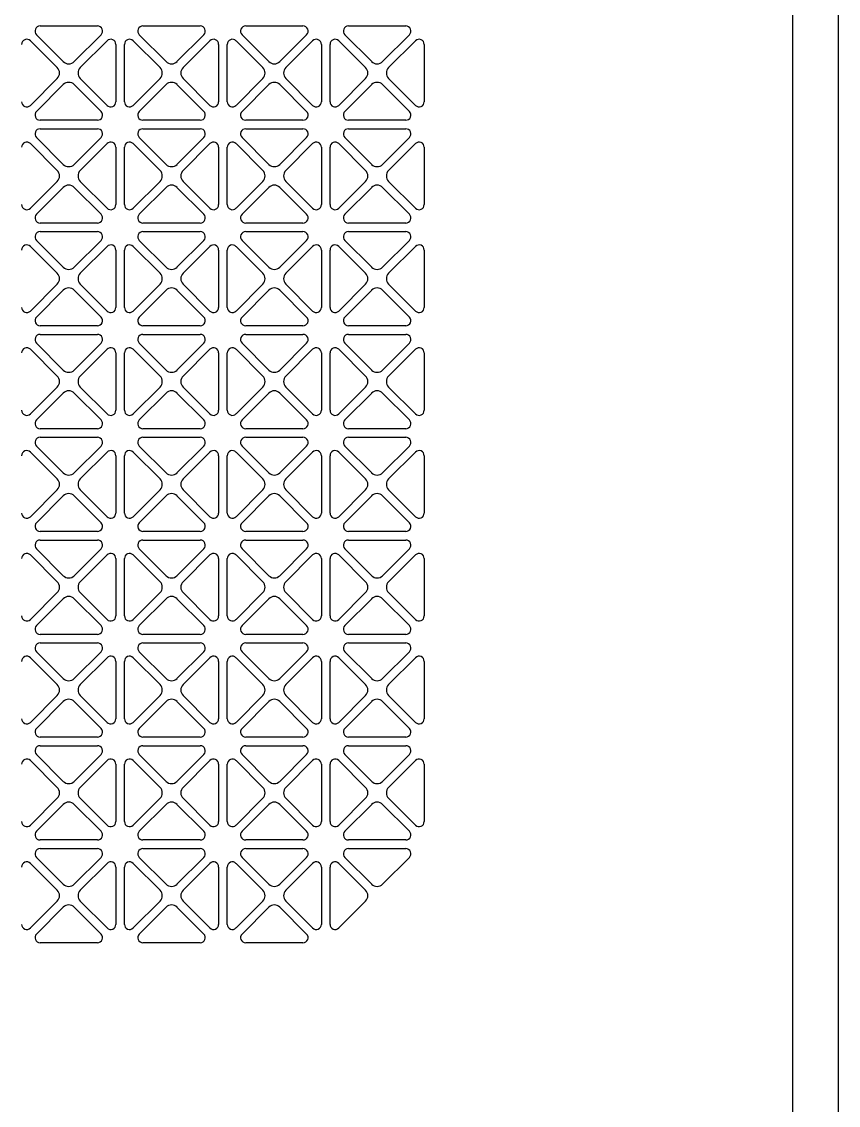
# Model space of a CAD drawing. Header units: millimetres. Extents: x 0 to 87554, y -20854 to 20404.
# Drawn here: x 15750.1 to 15940.8, y 15333.9 to 15586.9 of the extents above; entities that cross this region are included whole.
import ezdxf

# ---------------------------------------------------------------- set-up
doc = ezdxf.new("R2010")
doc.units = ezdxf.units.MM
doc.layers.get('0').update_dxf_attribs({"lineweight": 15})
for name, color, linetype in [('4215-12655_1_0', 7, 'Continuous'), ('4215-12661_1_0', 7, 'Continuous'), ('WANGKONG_0', 7, 'Continuous')]:
    doc.layers.add(name, color=color, linetype=linetype)

# ---------------------------------------------------------------- blocks, each defined once
blk = doc.blocks.new('ju77')
at = {"layer": '4215-12655_1_0', "color": 87, "linetype": 'Continuous'}
blk.add_line((327.66, -554.5), (327.66, 457.6), dxfattribs=at)
at = {"layer": '4215-12661_1_0', "color": 87, "linetype": 'Continuous'}
blk.add_line((316.96, 459), (316.96, -1554), dxfattribs=at)
at = {"layer": 'WANGKONG_0', "color": 87, "linetype": 'Continuous'}
for p, q in [((141.27, 203), (154.65, 203)), ((165.27, 203), (178.65, 203)), ((189.27, 203), (202.65, 203)), ((213.27, 203), (226.65, 203)), ((146.69, 194.69), (140.42, 200.95)), ((155.5, 200.95), (149.23, 194.69)), ((170.69, 194.69), (164.42, 200.95)), ((179.5, 200.95), (173.23, 194.69)), ((194.69, 194.69), (188.42, 200.95)), ((203.5, 200.95), (197.23, 194.69)), ((218.69, 194.69), (212.42, 200.95)), ((227.5, 200.95), (221.23, 194.69)), ((139.01, 199.54), (145.27, 193.27)), ((150.65, 193.27), (156.91, 199.54)), ((158.96, 198.69), (158.96, 185.31)), ((160.96, 185.31), (160.96, 198.69)), ((163.01, 199.54), (169.27, 193.27)), ((174.65, 193.27), (180.91, 199.54)), ((182.96, 198.69), (182.96, 185.31)), ((184.96, 185.31), (184.96, 198.69)), ((187.01, 199.54), (193.27, 193.27)), ((198.65, 193.27), (204.91, 199.54)), ((206.96, 198.69), (206.96, 185.31)), ((208.96, 185.31), (208.96, 198.69)), ((211.01, 199.54), (217.27, 193.27)), ((222.65, 193.27), (228.91, 199.54)), ((230.96, 198.69), (230.96, 185.31)), ((145.27, 190.73), (139.01, 184.46)), ((156.91, 184.46), (150.65, 190.73)), ((169.27, 190.73), (163.01, 184.46)), ((180.91, 184.46), (174.65, 190.73)), ((193.27, 190.73), (187.01, 184.46)), ((204.91, 184.46), (198.65, 190.73)), ((217.27, 190.73), (211.01, 184.46)), ((228.91, 184.46), (222.65, 190.73)), ((140.42, 183.05), (146.69, 189.31)), ((149.23, 189.31), (155.5, 183.05)), ((164.42, 183.05), (170.69, 189.31)), ((173.23, 189.31), (179.5, 183.05)), ((188.42, 183.05), (194.69, 189.31)), ((197.23, 189.31), (203.5, 183.05)), ((212.42, 183.05), (218.69, 189.31)), ((221.23, 189.31), (227.5, 183.05)), ((154.65, 181), (141.27, 181)), ((178.65, 181), (165.27, 181)), ((202.65, 181), (189.27, 181)), ((226.65, 181), (213.27, 181)), ((141.27, 179), (154.65, 179)), ((165.27, 179), (178.65, 179)), ((189.27, 179), (202.65, 179)), ((213.27, 179), (226.65, 179)), ((139.01, 175.54), (145.27, 169.27)), ((146.69, 170.69), (140.42, 176.95)), ((155.5, 176.95), (149.23, 170.69)), ((150.65, 169.27), (156.91, 175.54)), ((158.96, 174.69), (158.96, 161.31)), ((160.96, 161.31), (160.96, 174.69)), ((163.01, 175.54), (169.27, 169.27)), ((170.69, 170.69), (164.42, 176.95)), ((179.5, 176.95), (173.23, 170.69)), ((174.65, 169.27), (180.91, 175.54)), ((182.96, 174.69), (182.96, 161.31)), ((184.96, 161.31), (184.96, 174.69)), ((187.01, 175.54), (193.27, 169.27)), ((194.69, 170.69), (188.42, 176.95)), ((203.5, 176.95), (197.23, 170.69)), ((198.65, 169.27), (204.91, 175.54)), ((206.96, 174.69), (206.96, 161.31)), ((208.96, 161.31), (208.96, 174.69)), ((211.01, 175.54), (217.27, 169.27)), ((218.69, 170.69), (212.42, 176.95)), ((227.5, 176.95), (221.23, 170.69)), ((222.65, 169.27), (228.91, 175.54)), ((230.96, 174.69), (230.96, 161.31)), ((145.27, 166.73), (139.01, 160.46)), ((140.42, 159.05), (146.69, 165.31)), ((149.23, 165.31), (155.5, 159.05)), ((156.91, 160.46), (150.65, 166.73)), ((169.27, 166.73), (163.01, 160.46)), ((164.42, 159.05), (170.69, 165.31)), ((173.23, 165.31), (179.5, 159.05)), ((180.91, 160.46), (174.65, 166.73)), ((193.27, 166.73), (187.01, 160.46)), ((188.42, 159.05), (194.69, 165.31)), ((197.23, 165.31), (203.5, 159.05)), ((204.91, 160.46), (198.65, 166.73)), ((217.27, 166.73), (211.01, 160.46)), ((212.42, 159.05), (218.69, 165.31)), ((221.23, 165.31), (227.5, 159.05)), ((228.91, 160.46), (222.65, 166.73)), ((154.65, 157), (141.27, 157)), ((178.65, 157), (165.27, 157)), ((202.65, 157), (189.27, 157)), ((226.65, 157), (213.27, 157)), ((141.27, 155), (154.65, 155)), ((165.27, 155), (178.65, 155)), ((189.27, 155), (202.65, 155)), ((213.27, 155), (226.65, 155)), ((146.69, 146.69), (140.42, 152.95)), ((155.5, 152.95), (149.23, 146.69)), ((170.69, 146.69), (164.42, 152.95)), ((179.5, 152.95), (173.23, 146.69)), ((194.69, 146.69), (188.42, 152.95)), ((203.5, 152.95), (197.23, 146.69)), ((218.69, 146.69), (212.42, 152.95)), ((227.5, 152.95), (221.23, 146.69)), ((139.01, 151.54), (145.27, 145.27)), ((150.65, 145.27), (156.91, 151.54)), ((158.96, 150.69), (158.96, 137.31)), ((160.96, 137.31), (160.96, 150.69)), ((163.01, 151.54), (169.27, 145.27)), ((174.65, 145.27), (180.91, 151.54)), ((182.96, 150.69), (182.96, 137.31)), ((184.96, 137.31), (184.96, 150.69)), ((187.01, 151.54), (193.27, 145.27)), ((198.65, 145.27), (204.91, 151.54)), ((206.96, 150.69), (206.96, 137.31)), ((208.96, 137.31), (208.96, 150.69)), ((211.01, 151.54), (217.27, 145.27)), ((222.65, 145.27), (228.91, 151.54)), ((230.96, 150.69), (230.96, 137.31)), ((145.27, 142.73), (139.01, 136.46)), ((156.91, 136.46), (150.65, 142.73)), ((169.27, 142.73), (163.01, 136.46)), ((180.91, 136.46), (174.65, 142.73)), ((193.27, 142.73), (187.01, 136.46)), ((204.91, 136.46), (198.65, 142.73)), ((217.27, 142.73), (211.01, 136.46)), ((228.91, 136.46), (222.65, 142.73)), ((140.42, 135.05), (146.69, 141.31)), ((149.23, 141.31), (155.5, 135.05)), ((164.42, 135.05), (170.69, 141.31)), ((173.23, 141.31), (179.5, 135.05)), ((188.42, 135.05), (194.69, 141.31)), ((197.23, 141.31), (203.5, 135.05)), ((212.42, 135.05), (218.69, 141.31)), ((221.23, 141.31), (227.5, 135.05)), ((154.65, 133), (141.27, 133)), ((178.65, 133), (165.27, 133)), ((202.65, 133), (189.27, 133)), ((226.65, 133), (213.27, 133)), ((141.27, 131), (154.65, 131)), ((165.27, 131), (178.65, 131)), ((189.27, 131), (202.65, 131)), ((213.27, 131), (226.65, 131)), ((139.01, 127.54), (145.27, 121.27)), ((146.69, 122.69), (140.42, 128.95)), ((155.5, 128.95), (149.23, 122.69)), ((150.65, 121.27), (156.91, 127.54)), ((158.96, 126.69), (158.96, 113.31)), ((160.96, 113.31), (160.96, 126.69)), ((163.01, 127.54), (169.27, 121.27)), ((170.69, 122.69), (164.42, 128.95)), ((179.5, 128.95), (173.23, 122.69)), ((174.65, 121.27), (180.91, 127.54)), ((182.96, 126.69), (182.96, 113.31)), ((184.96, 113.31), (184.96, 126.69)), ((187.01, 127.54), (193.27, 121.27)), ((194.69, 122.69), (188.42, 128.95)), ((203.5, 128.95), (197.23, 122.69)), ((198.65, 121.27), (204.91, 127.54)), ((206.96, 126.69), (206.96, 113.31)), ((208.96, 113.31), (208.96, 126.69)), ((211.01, 127.54), (217.27, 121.27)), ((218.69, 122.69), (212.42, 128.95)), ((227.5, 128.95), (221.23, 122.69)), ((222.65, 121.27), (228.91, 127.54)), ((230.96, 126.69), (230.96, 113.31)), ((145.27, 118.73), (139.01, 112.46)), ((140.42, 111.05), (146.69, 117.31)), ((149.23, 117.31), (155.5, 111.05)), ((156.91, 112.46), (150.65, 118.73)), ((169.27, 118.73), (163.01, 112.46)), ((164.42, 111.05), (170.69, 117.31)), ((173.23, 117.31), (179.5, 111.05)), ((180.91, 112.46), (174.65, 118.73)), ((193.27, 118.73), (187.01, 112.46)), ((188.42, 111.05), (194.69, 117.31)), ((197.23, 117.31), (203.5, 111.05)), ((204.91, 112.46), (198.65, 118.73)), ((217.27, 118.73), (211.01, 112.46)), ((212.42, 111.05), (218.69, 117.31)), ((221.23, 117.31), (227.5, 111.05)), ((228.91, 112.46), (222.65, 118.73)), ((154.65, 109), (141.27, 109)), ((178.65, 109), (165.27, 109)), ((202.65, 109), (189.27, 109)), ((226.65, 109), (213.27, 109)), ((141.27, 107), (154.65, 107)), ((165.27, 107), (178.65, 107)), ((189.27, 107), (202.65, 107)), ((213.27, 107), (226.65, 107)), ((146.69, 98.69), (140.42, 104.95)), ((155.5, 104.95), (149.23, 98.69)), ((170.69, 98.69), (164.42, 104.95)), ((179.5, 104.95), (173.23, 98.69)), ((194.69, 98.69), (188.42, 104.95)), ((203.5, 104.95), (197.23, 98.69)), ((218.69, 98.69), (212.42, 104.95)), ((227.5, 104.95), (221.23, 98.69)), ((139.01, 103.54), (145.27, 97.27)), ((150.65, 97.27), (156.91, 103.54)), ((158.96, 102.69), (158.96, 89.31)), ((160.96, 89.31), (160.96, 102.69)), ((163.01, 103.54), (169.27, 97.27)), ((174.65, 97.27), (180.91, 103.54)), ((182.96, 102.69), (182.96, 89.31)), ((184.96, 89.31), (184.96, 102.69)), ((187.01, 103.54), (193.27, 97.27)), ((198.65, 97.27), (204.91, 103.54)), ((206.96, 102.69), (206.96, 89.31)), ((208.96, 89.31), (208.96, 102.69)), ((211.01, 103.54), (217.27, 97.27)), ((222.65, 97.27), (228.91, 103.54)), ((230.96, 102.69), (230.96, 89.31)), ((145.27, 94.73), (139.01, 88.46)), ((156.91, 88.46), (150.65, 94.73)), ((169.27, 94.73), (163.01, 88.46)), ((180.91, 88.46), (174.65, 94.73)), ((193.27, 94.73), (187.01, 88.46)), ((204.91, 88.46), (198.65, 94.73)), ((217.27, 94.73), (211.01, 88.46)), ((228.91, 88.46), (222.65, 94.73)), ((140.42, 87.05), (146.69, 93.31)), ((149.23, 93.31), (155.5, 87.05)), ((164.42, 87.05), (170.69, 93.31)), ((173.23, 93.31), (179.5, 87.05)), ((188.42, 87.05), (194.69, 93.31)), ((197.23, 93.31), (203.5, 87.05)), ((212.42, 87.05), (218.69, 93.31)), ((221.23, 93.31), (227.5, 87.05)), ((154.65, 85), (141.27, 85)), ((178.65, 85), (165.27, 85)), ((202.65, 85), (189.27, 85)), ((226.65, 85), (213.27, 85)), ((146.69, 74.69), (140.42, 80.95)), ((141.27, 83), (154.65, 83)), ((155.5, 80.95), (149.23, 74.69)), ((170.69, 74.69), (164.42, 80.95)), ((165.27, 83), (178.65, 83)), ((179.5, 80.95), (173.23, 74.69)), ((194.69, 74.69), (188.42, 80.95)), ((189.27, 83), (202.65, 83)), ((203.5, 80.95), (197.23, 74.69)), ((218.69, 74.69), (212.42, 80.95)), ((213.27, 83), (226.65, 83)), ((227.5, 80.95), (221.23, 74.69)), ((139.01, 79.54), (145.27, 73.27)), ((150.65, 73.27), (156.91, 79.54)), ((158.96, 78.69), (158.96, 65.31)), ((160.96, 65.31), (160.96, 78.69)), ((163.01, 79.54), (169.27, 73.27)), ((174.65, 73.27), (180.91, 79.54)), ((182.96, 78.69), (182.96, 65.31)), ((184.96, 65.31), (184.96, 78.69)), ((187.01, 79.54), (193.27, 73.27)), ((198.65, 73.27), (204.91, 79.54)), ((206.96, 78.69), (206.96, 65.31)), ((208.96, 65.31), (208.96, 78.69)), ((211.01, 79.54), (217.27, 73.27)), ((222.65, 73.27), (228.91, 79.54)), ((230.96, 78.69), (230.96, 65.31)), ((145.27, 70.73), (139.01, 64.46)), ((140.42, 63.05), (146.69, 69.31)), ((149.23, 69.31), (155.5, 63.05)), ((156.91, 64.46), (150.65, 70.73)), ((169.27, 70.73), (163.01, 64.46)), ((164.42, 63.05), (170.69, 69.31)), ((173.23, 69.31), (179.5, 63.05)), ((180.91, 64.46), (174.65, 70.73)), ((193.27, 70.73), (187.01, 64.46)), ((188.42, 63.05), (194.69, 69.31)), ((197.23, 69.31), (203.5, 63.05)), ((204.91, 64.46), (198.65, 70.73)), ((217.27, 70.73), (211.01, 64.46)), ((212.42, 63.05), (218.69, 69.31)), ((221.23, 69.31), (227.5, 63.05)), ((228.91, 64.46), (222.65, 70.73)), ((154.65, 61), (141.27, 61)), ((178.65, 61), (165.27, 61)), ((202.65, 61), (189.27, 61)), ((226.65, 61), (213.27, 61)), ((141.27, 59), (154.65, 59)), ((165.27, 59), (178.65, 59)), ((189.27, 59), (202.65, 59)), ((213.27, 59), (226.65, 59)), ((146.69, 50.69), (140.42, 56.95)), ((155.5, 56.95), (149.23, 50.69)), ((170.69, 50.69), (164.42, 56.95)), ((179.5, 56.95), (173.23, 50.69)), ((194.69, 50.69), (188.42, 56.95)), ((203.5, 56.95), (197.23, 50.69)), ((218.69, 50.69), (212.42, 56.95)), ((227.5, 56.95), (221.23, 50.69)), ((139.01, 55.54), (145.27, 49.27)), ((150.65, 49.27), (156.91, 55.54)), ((158.96, 54.69), (158.96, 41.31)), ((160.96, 41.31), (160.96, 54.69)), ((163.01, 55.54), (169.27, 49.27)), ((174.65, 49.27), (180.91, 55.54)), ((182.96, 54.69), (182.96, 41.31)), ((184.96, 41.31), (184.96, 54.69)), ((187.01, 55.54), (193.27, 49.27)), ((198.65, 49.27), (204.91, 55.54)), ((206.96, 54.69), (206.96, 41.31)), ((208.96, 41.31), (208.96, 54.69)), ((211.01, 55.54), (217.27, 49.27)), ((222.65, 49.27), (228.91, 55.54)), ((230.96, 54.69), (230.96, 41.31)), ((145.27, 46.73), (139.01, 40.46)), ((156.91, 40.46), (150.65, 46.73)), ((169.27, 46.73), (163.01, 40.46)), ((180.91, 40.46), (174.65, 46.73)), ((193.27, 46.73), (187.01, 40.46)), ((204.91, 40.46), (198.65, 46.73)), ((217.27, 46.73), (211.01, 40.46)), ((228.91, 40.46), (222.65, 46.73)), ((140.42, 39.05), (146.69, 45.31)), ((149.23, 45.31), (155.5, 39.05)), ((164.42, 39.05), (170.69, 45.31)), ((173.23, 45.31), (179.5, 39.05)), ((188.42, 39.05), (194.69, 45.31)), ((197.23, 45.31), (203.5, 39.05)), ((212.42, 39.05), (218.69, 45.31)), ((221.23, 45.31), (227.5, 39.05)), ((154.65, 37), (141.27, 37)), ((178.65, 37), (165.27, 37)), ((202.65, 37), (189.27, 37)), ((226.65, 37), (213.27, 37)), ((146.69, 26.69), (140.42, 32.95)), ((141.27, 35), (154.65, 35)), ((155.5, 32.95), (149.23, 26.69)), ((170.69, 26.69), (164.42, 32.95)), ((165.27, 35), (178.65, 35)), ((179.5, 32.95), (173.23, 26.69)), ((194.69, 26.69), (188.42, 32.95)), ((189.27, 35), (202.65, 35)), ((203.5, 32.95), (197.23, 26.69)), ((218.69, 26.69), (212.42, 32.95)), ((213.27, 35), (226.65, 35)), ((227.5, 32.95), (221.23, 26.69)), ((139.01, 31.54), (145.27, 25.27)), ((150.65, 25.27), (156.91, 31.54)), ((158.96, 30.69), (158.96, 17.31)), ((160.96, 17.31), (160.96, 30.69)), ((163.01, 31.54), (169.27, 25.27)), ((174.65, 25.27), (180.91, 31.54)), ((182.96, 30.69), (182.96, 17.31)), ((184.96, 17.31), (184.96, 30.69)), ((187.01, 31.54), (193.27, 25.27)), ((198.65, 25.27), (204.91, 31.54)), ((206.96, 30.69), (206.96, 17.31)), ((208.96, 17.31), (208.96, 30.69)), ((211.01, 31.54), (217.27, 25.27)), ((222.65, 25.27), (228.91, 31.54)), ((230.96, 30.69), (230.96, 17.31)), ((145.27, 22.73), (139.01, 16.46)), ((140.42, 15.05), (146.69, 21.31)), ((149.23, 21.31), (155.5, 15.05)), ((156.91, 16.46), (150.65, 22.73)), ((169.27, 22.73), (163.01, 16.46)), ((164.42, 15.05), (170.69, 21.31)), ((173.23, 21.31), (179.5, 15.05)), ((180.91, 16.46), (174.65, 22.73)), ((193.27, 22.73), (187.01, 16.46)), ((188.42, 15.05), (194.69, 21.31)), ((197.23, 21.31), (203.5, 15.05)), ((204.91, 16.46), (198.65, 22.73)), ((217.27, 22.73), (211.01, 16.46)), ((212.42, 15.05), (218.69, 21.31)), ((221.23, 21.31), (227.5, 15.05)), ((228.91, 16.46), (222.65, 22.73)), ((154.65, 13), (141.27, 13)), ((178.65, 13), (165.27, 13)), ((202.65, 13), (189.27, 13)), ((226.65, 13), (213.27, 13)), ((141.27, 11), (154.65, 11)), ((165.27, 11), (178.65, 11)), ((189.27, 11), (202.65, 11)), ((213.27, 11), (226.65, 11)), ((146.69, 2.69), (140.42, 8.95)), ((155.5, 8.95), (149.23, 2.69)), ((170.69, 2.69), (164.42, 8.95)), ((179.5, 8.95), (173.23, 2.69)), ((194.69, 2.69), (188.42, 8.95)), ((203.5, 8.95), (197.23, 2.69)), ((218.69, 2.69), (212.42, 8.95)), ((227.5, 8.95), (221.23, 2.69)), ((139.01, 7.54), (145.27, 1.27)), ((150.65, 1.27), (156.91, 7.54)), ((158.96, 6.69), (158.96, -6.69)), ((160.96, -6.69), (160.96, 6.69)), ((163.01, 7.54), (169.27, 1.27)), ((174.65, 1.27), (180.91, 7.54)), ((182.96, 6.69), (182.96, -6.69)), ((184.96, -6.69), (184.96, 6.69)), ((187.01, 7.54), (193.27, 1.27)), ((198.65, 1.27), (204.91, 7.54)), ((206.96, 6.69), (206.96, -6.69)), ((208.96, -6.69), (208.96, 6.69)), ((211.01, 7.54), (217.27, 1.27)), ((145.27, -1.27), (139.01, -7.54)), ((156.91, -7.54), (150.65, -1.27)), ((169.27, -1.27), (163.01, -7.54)), ((180.91, -7.54), (174.65, -1.27)), ((193.27, -1.27), (187.01, -7.54)), ((204.91, -7.54), (198.65, -1.27)), ((217.27, -1.27), (211.01, -7.54)), ((140.42, -8.95), (146.69, -2.69)), ((149.23, -2.69), (155.5, -8.95)), ((164.42, -8.95), (170.69, -2.69)), ((173.23, -2.69), (179.5, -8.95)), ((188.42, -8.95), (194.69, -2.69)), ((197.23, -2.69), (203.5, -8.95)), ((154.65, -11), (141.27, -11)), ((178.65, -11), (165.27, -11)), ((202.65, -11), (189.27, -11))]:
    blk.add_line(p, q, dxfattribs=at)
for centre, radius, start, end in [((141.27, 201.8), 1.2, 90, 225), ((154.65, 201.8), 1.2, 315, 90), ((165.27, 201.8), 1.2, 90, 225), ((178.65, 201.8), 1.2, 315, 90), ((189.27, 201.8), 1.2, 90, 225), ((202.65, 201.8), 1.2, 315, 90), ((213.27, 201.8), 1.2, 90, 225), ((226.65, 201.8), 1.2, 315, 90), ((138.16, 198.69), 1.2, 45, 180), ((157.76, 198.69), 1.2, 0, 135), ((162.16, 198.69), 1.2, 45, 180), ((181.76, 198.69), 1.2, 0, 135), ((186.16, 198.69), 1.2, 45, 180), ((205.76, 198.69), 1.2, 0, 135), ((210.16, 198.69), 1.2, 45, 180), ((229.76, 198.69), 1.2, 0, 135), ((144, 192), 1.8, 315, 45), ((147.96, 195.96), 1.8, 225, 315), ((151.92, 192), 1.8, 135, 225), ((168, 192), 1.8, 315, 45), ((171.96, 195.96), 1.8, 225, 315), ((175.92, 192), 1.8, 135, 225), ((192, 192), 1.8, 315, 45), ((195.96, 195.96), 1.8, 225, 315), ((199.92, 192), 1.8, 135, 225), ((216, 192), 1.8, 315, 45), ((219.96, 195.96), 1.8, 225, 315), ((223.92, 192), 1.8, 135, 225), ((147.96, 188.04), 1.8, 45, 135), ((171.96, 188.04), 1.8, 45, 135), ((195.96, 188.04), 1.8, 45, 135), ((219.96, 188.04), 1.8, 45, 135), ((138.16, 185.31), 1.2, 180, 315), ((157.76, 185.31), 1.2, 225, 0), ((162.16, 185.31), 1.2, 180, 315), ((181.76, 185.31), 1.2, 225, 0), ((186.16, 185.31), 1.2, 180, 315), ((205.76, 185.31), 1.2, 225, 0), ((210.16, 185.31), 1.2, 180, 315), ((229.76, 185.31), 1.2, 225, 0), ((141.27, 182.2), 1.2, 135, 270), ((154.65, 182.2), 1.2, 270, 45), ((165.27, 182.2), 1.2, 135, 270), ((178.65, 182.2), 1.2, 270, 45), ((189.27, 182.2), 1.2, 135, 270), ((202.65, 182.2), 1.2, 270, 45), ((213.27, 182.2), 1.2, 135, 270), ((226.65, 182.2), 1.2, 270, 45), ((141.27, 177.8), 1.2, 90, 225), ((154.65, 177.8), 1.2, 315, 90), ((165.27, 177.8), 1.2, 90, 225), ((178.65, 177.8), 1.2, 315, 90), ((189.27, 177.8), 1.2, 90, 225), ((202.65, 177.8), 1.2, 315, 90), ((213.27, 177.8), 1.2, 90, 225), ((226.65, 177.8), 1.2, 315, 90), ((138.16, 174.69), 1.2, 45, 180), ((157.76, 174.69), 1.2, 0, 135), ((162.16, 174.69), 1.2, 45, 180), ((181.76, 174.69), 1.2, 0, 135), ((186.16, 174.69), 1.2, 45, 180), ((205.76, 174.69), 1.2, 0, 135), ((210.16, 174.69), 1.2, 45, 180), ((229.76, 174.69), 1.2, 0, 135), ((147.96, 171.96), 1.8, 225, 315), ((171.96, 171.96), 1.8, 225, 315), ((195.96, 171.96), 1.8, 225, 315), ((219.96, 171.96), 1.8, 225, 315), ((144, 168), 1.8, 315, 45), ((151.92, 168), 1.8, 135, 225), ((168, 168), 1.8, 315, 45), ((175.92, 168), 1.8, 135, 225), ((192, 168), 1.8, 315, 45), ((199.92, 168), 1.8, 135, 225), ((216, 168), 1.8, 315, 45), ((223.92, 168), 1.8, 135, 225), ((147.96, 164.04), 1.8, 45, 135), ((171.96, 164.04), 1.8, 45, 135), ((195.96, 164.04), 1.8, 45, 135), ((219.96, 164.04), 1.8, 45, 135), ((138.16, 161.31), 1.2, 180, 315), ((157.76, 161.31), 1.2, 225, 0), ((162.16, 161.31), 1.2, 180, 315), ((181.76, 161.31), 1.2, 225, 0), ((186.16, 161.31), 1.2, 180, 315), ((205.76, 161.31), 1.2, 225, 0), ((210.16, 161.31), 1.2, 180, 315), ((229.76, 161.31), 1.2, 225, 0), ((141.27, 158.2), 1.2, 135, 270), ((154.65, 158.2), 1.2, 270, 45), ((165.27, 158.2), 1.2, 135, 270), ((178.65, 158.2), 1.2, 270, 45), ((189.27, 158.2), 1.2, 135, 270), ((202.65, 158.2), 1.2, 270, 45), ((213.27, 158.2), 1.2, 135, 270), ((226.65, 158.2), 1.2, 270, 45), ((141.27, 153.8), 1.2, 90, 225), ((154.65, 153.8), 1.2, 315, 90), ((165.27, 153.8), 1.2, 90, 225), ((178.65, 153.8), 1.2, 315, 90), ((189.27, 153.8), 1.2, 90, 225), ((202.65, 153.8), 1.2, 315, 90), ((213.27, 153.8), 1.2, 90, 225), ((226.65, 153.8), 1.2, 315, 90), ((138.16, 150.69), 1.2, 45, 180), ((157.76, 150.69), 1.2, 0, 135), ((162.16, 150.69), 1.2, 45, 180), ((181.76, 150.69), 1.2, 0, 135), ((186.16, 150.69), 1.2, 45, 180), ((205.76, 150.69), 1.2, 0, 135), ((210.16, 150.69), 1.2, 45, 180), ((229.76, 150.69), 1.2, 0, 135), ((144, 144), 1.8, 315, 45), ((147.96, 147.96), 1.8, 225, 315), ((151.92, 144), 1.8, 135, 225), ((168, 144), 1.8, 315, 45), ((171.96, 147.96), 1.8, 225, 315), ((175.92, 144), 1.8, 135, 225), ((192, 144), 1.8, 315, 45), ((195.96, 147.96), 1.8, 225, 315), ((199.92, 144), 1.8, 135, 225), ((216, 144), 1.8, 315, 45), ((219.96, 147.96), 1.8, 225, 315), ((223.92, 144), 1.8, 135, 225), ((147.96, 140.04), 1.8, 45, 135), ((171.96, 140.04), 1.8, 45, 135), ((195.96, 140.04), 1.8, 45, 135), ((219.96, 140.04), 1.8, 45, 135), ((138.16, 137.31), 1.2, 180, 315), ((157.76, 137.31), 1.2, 225, 0), ((162.16, 137.31), 1.2, 180, 315), ((181.76, 137.31), 1.2, 225, 0), ((186.16, 137.31), 1.2, 180, 315), ((205.76, 137.31), 1.2, 225, 0), ((210.16, 137.31), 1.2, 180, 315), ((229.76, 137.31), 1.2, 225, 0), ((141.27, 134.2), 1.2, 135, 270), ((154.65, 134.2), 1.2, 270, 45), ((165.27, 134.2), 1.2, 135, 270), ((178.65, 134.2), 1.2, 270, 45), ((189.27, 134.2), 1.2, 135, 270), ((202.65, 134.2), 1.2, 270, 45), ((213.27, 134.2), 1.2, 135, 270), ((226.65, 134.2), 1.2, 270, 45), ((141.27, 129.8), 1.2, 90, 225), ((154.65, 129.8), 1.2, 315, 90), ((165.27, 129.8), 1.2, 90, 225), ((178.65, 129.8), 1.2, 315, 90), ((189.27, 129.8), 1.2, 90, 225), ((202.65, 129.8), 1.2, 315, 90), ((213.27, 129.8), 1.2, 90, 225), ((226.65, 129.8), 1.2, 315, 90), ((138.16, 126.69), 1.2, 45, 180), ((157.76, 126.69), 1.2, 0, 135), ((162.16, 126.69), 1.2, 45, 180), ((181.76, 126.69), 1.2, 0, 135), ((186.16, 126.69), 1.2, 45, 180), ((205.76, 126.69), 1.2, 0, 135), ((210.16, 126.69), 1.2, 45, 180), ((229.76, 126.69), 1.2, 0, 135), ((147.96, 123.96), 1.8, 225, 315), ((171.96, 123.96), 1.8, 225, 315), ((195.96, 123.96), 1.8, 225, 315), ((219.96, 123.96), 1.8, 225, 315), ((144, 120), 1.8, 315, 45), ((151.92, 120), 1.8, 135, 225), ((168, 120), 1.8, 315, 45), ((175.92, 120), 1.8, 135, 225), ((192, 120), 1.8, 315, 45), ((199.92, 120), 1.8, 135, 225), ((216, 120), 1.8, 315, 45), ((223.92, 120), 1.8, 135, 225), ((147.96, 116.04), 1.8, 45, 135), ((171.96, 116.04), 1.8, 45, 135), ((195.96, 116.04), 1.8, 45, 135), ((219.96, 116.04), 1.8, 45, 135), ((138.16, 113.31), 1.2, 180, 315), ((157.76, 113.31), 1.2, 225, 0), ((162.16, 113.31), 1.2, 180, 315), ((181.76, 113.31), 1.2, 225, 0), ((186.16, 113.31), 1.2, 180, 315), ((205.76, 113.31), 1.2, 225, 0), ((210.16, 113.31), 1.2, 180, 315), ((229.76, 113.31), 1.2, 225, 0), ((141.27, 110.2), 1.2, 135, 270), ((154.65, 110.2), 1.2, 270, 45), ((165.27, 110.2), 1.2, 135, 270), ((178.65, 110.2), 1.2, 270, 45), ((189.27, 110.2), 1.2, 135, 270), ((202.65, 110.2), 1.2, 270, 45), ((213.27, 110.2), 1.2, 135, 270), ((226.65, 110.2), 1.2, 270, 45), ((141.27, 105.8), 1.2, 90, 225), ((154.65, 105.8), 1.2, 315, 90), ((165.27, 105.8), 1.2, 90, 225), ((178.65, 105.8), 1.2, 315, 90), ((189.27, 105.8), 1.2, 90, 225), ((202.65, 105.8), 1.2, 315, 90), ((213.27, 105.8), 1.2, 90, 225), ((226.65, 105.8), 1.2, 315, 90), ((138.16, 102.69), 1.2, 45, 180), ((157.76, 102.69), 1.2, 0, 135), ((162.16, 102.69), 1.2, 45, 180), ((181.76, 102.69), 1.2, 0, 135), ((186.16, 102.69), 1.2, 45, 180), ((205.76, 102.69), 1.2, 0, 135), ((210.16, 102.69), 1.2, 45, 180), ((229.76, 102.69), 1.2, 0, 135), ((147.96, 99.96), 1.8, 225, 315), ((171.96, 99.96), 1.8, 225, 315), ((195.96, 99.96), 1.8, 225, 315), ((219.96, 99.96), 1.8, 225, 315), ((144, 96), 1.8, 315, 45), ((151.92, 96), 1.8, 135, 225), ((168, 96), 1.8, 315, 45), ((175.92, 96), 1.8, 135, 225), ((192, 96), 1.8, 315, 45), ((199.92, 96), 1.8, 135, 225), ((216, 96), 1.8, 315, 45), ((223.92, 96), 1.8, 135, 225), ((147.96, 92.04), 1.8, 45, 135), ((171.96, 92.04), 1.8, 45, 135), ((195.96, 92.04), 1.8, 45, 135), ((219.96, 92.04), 1.8, 45, 135), ((138.16, 89.31), 1.2, 180, 315), ((157.76, 89.31), 1.2, 225, 0), ((162.16, 89.31), 1.2, 180, 315), ((181.76, 89.31), 1.2, 225, 0), ((186.16, 89.31), 1.2, 180, 315), ((205.76, 89.31), 1.2, 225, 0), ((210.16, 89.31), 1.2, 180, 315), ((229.76, 89.31), 1.2, 225, 0), ((141.27, 86.2), 1.2, 135, 270), ((154.65, 86.2), 1.2, 270, 45), ((165.27, 86.2), 1.2, 135, 270), ((178.65, 86.2), 1.2, 270, 45), ((189.27, 86.2), 1.2, 135, 270), ((202.65, 86.2), 1.2, 270, 45), ((213.27, 86.2), 1.2, 135, 270), ((226.65, 86.2), 1.2, 270, 45), ((141.27, 81.8), 1.2, 90, 225), ((154.65, 81.8), 1.2, 315, 90), ((165.27, 81.8), 1.2, 90, 225), ((178.65, 81.8), 1.2, 315, 90), ((189.27, 81.8), 1.2, 90, 225), ((202.65, 81.8), 1.2, 315, 90), ((213.27, 81.8), 1.2, 90, 225), ((226.65, 81.8), 1.2, 315, 90), ((138.16, 78.69), 1.2, 45, 180), ((157.76, 78.69), 1.2, 0, 135), ((162.16, 78.69), 1.2, 45, 180), ((181.76, 78.69), 1.2, 0, 135), ((186.16, 78.69), 1.2, 45, 180), ((205.76, 78.69), 1.2, 0, 135), ((210.16, 78.69), 1.2, 45, 180), ((229.76, 78.69), 1.2, 0, 135), ((147.96, 75.96), 1.8, 225, 315), ((171.96, 75.96), 1.8, 225, 315), ((195.96, 75.96), 1.8, 225, 315), ((219.96, 75.96), 1.8, 225, 315), ((144, 72), 1.8, 315, 45), ((151.92, 72), 1.8, 135, 225), ((168, 72), 1.8, 315, 45), ((175.92, 72), 1.8, 135, 225), ((192, 72), 1.8, 315, 45), ((199.92, 72), 1.8, 135, 225), ((216, 72), 1.8, 315, 45), ((223.92, 72), 1.8, 135, 225), ((147.96, 68.04), 1.8, 45, 135), ((171.96, 68.04), 1.8, 45, 135), ((195.96, 68.04), 1.8, 45, 135), ((219.96, 68.04), 1.8, 45, 135), ((138.16, 65.31), 1.2, 180, 315), ((157.76, 65.31), 1.2, 225, 0), ((162.16, 65.31), 1.2, 180, 315), ((181.76, 65.31), 1.2, 225, 0), ((186.16, 65.31), 1.2, 180, 315), ((205.76, 65.31), 1.2, 225, 0), ((210.16, 65.31), 1.2, 180, 315), ((229.76, 65.31), 1.2, 225, 0), ((141.27, 62.2), 1.2, 135, 270), ((154.65, 62.2), 1.2, 270, 45), ((165.27, 62.2), 1.2, 135, 270), ((178.65, 62.2), 1.2, 270, 45), ((189.27, 62.2), 1.2, 135, 270), ((202.65, 62.2), 1.2, 270, 45), ((213.27, 62.2), 1.2, 135, 270), ((226.65, 62.2), 1.2, 270, 45), ((141.27, 57.8), 1.2, 90, 225), ((154.65, 57.8), 1.2, 315, 90), ((165.27, 57.8), 1.2, 90, 225), ((178.65, 57.8), 1.2, 315, 90), ((189.27, 57.8), 1.2, 90, 225), ((202.65, 57.8), 1.2, 315, 90), ((213.27, 57.8), 1.2, 90, 225), ((226.65, 57.8), 1.2, 315, 90), ((138.16, 54.69), 1.2, 45, 180), ((157.76, 54.69), 1.2, 0, 135), ((162.16, 54.69), 1.2, 45, 180), ((181.76, 54.69), 1.2, 0, 135), ((186.16, 54.69), 1.2, 45, 180), ((205.76, 54.69), 1.2, 0, 135), ((210.16, 54.69), 1.2, 45, 180), ((229.76, 54.69), 1.2, 0, 135), ((147.96, 51.96), 1.8, 225, 315), ((171.96, 51.96), 1.8, 225, 315), ((195.96, 51.96), 1.8, 225, 315), ((219.96, 51.96), 1.8, 225, 315), ((144, 48), 1.8, 315, 45), ((151.92, 48), 1.8, 135, 225), ((168, 48), 1.8, 315, 45), ((175.92, 48), 1.8, 135, 225), ((192, 48), 1.8, 315, 45), ((199.92, 48), 1.8, 135, 225), ((216, 48), 1.8, 315, 45), ((223.92, 48), 1.8, 135, 225), ((147.96, 44.04), 1.8, 45, 135), ((171.96, 44.04), 1.8, 45, 135), ((195.96, 44.04), 1.8, 45, 135), ((219.96, 44.04), 1.8, 45, 135), ((138.16, 41.31), 1.2, 180, 315), ((157.76, 41.31), 1.2, 225, 0), ((162.16, 41.31), 1.2, 180, 315), ((181.76, 41.31), 1.2, 225, 0), ((186.16, 41.31), 1.2, 180, 315), ((205.76, 41.31), 1.2, 225, 0), ((210.16, 41.31), 1.2, 180, 315), ((229.76, 41.31), 1.2, 225, 0), ((141.27, 38.2), 1.2, 135, 270), ((154.65, 38.2), 1.2, 270, 45), ((165.27, 38.2), 1.2, 135, 270), ((178.65, 38.2), 1.2, 270, 45), ((189.27, 38.2), 1.2, 135, 270), ((202.65, 38.2), 1.2, 270, 45), ((213.27, 38.2), 1.2, 135, 270), ((226.65, 38.2), 1.2, 270, 45), ((141.27, 33.8), 1.2, 90, 225), ((154.65, 33.8), 1.2, 315, 90), ((165.27, 33.8), 1.2, 90, 225), ((178.65, 33.8), 1.2, 315, 90), ((189.27, 33.8), 1.2, 90, 225), ((202.65, 33.8), 1.2, 315, 90), ((213.27, 33.8), 1.2, 90, 225), ((226.65, 33.8), 1.2, 315, 90), ((138.16, 30.69), 1.2, 45, 180), ((157.76, 30.69), 1.2, 0, 135), ((162.16, 30.69), 1.2, 45, 180), ((181.76, 30.69), 1.2, 0, 135), ((186.16, 30.69), 1.2, 45, 180), ((205.76, 30.69), 1.2, 0, 135), ((210.16, 30.69), 1.2, 45, 180), ((229.76, 30.69), 1.2, 0, 135), ((147.96, 27.96), 1.8, 225, 315), ((171.96, 27.96), 1.8, 225, 315), ((195.96, 27.96), 1.8, 225, 315), ((219.96, 27.96), 1.8, 225, 315), ((144, 24), 1.8, 315, 45), ((151.92, 24), 1.8, 135, 225), ((168, 24), 1.8, 315, 45), ((175.92, 24), 1.8, 135, 225), ((192, 24), 1.8, 315, 45), ((199.92, 24), 1.8, 135, 225), ((216, 24), 1.8, 315, 45), ((223.92, 24), 1.8, 135, 225), ((147.96, 20.04), 1.8, 45, 135), ((171.96, 20.04), 1.8, 45, 135), ((195.96, 20.04), 1.8, 45, 135), ((219.96, 20.04), 1.8, 45, 135), ((138.16, 17.31), 1.2, 180, 315), ((157.76, 17.31), 1.2, 225, 0), ((162.16, 17.31), 1.2, 180, 315), ((181.76, 17.31), 1.2, 225, 0), ((186.16, 17.31), 1.2, 180, 315), ((205.76, 17.31), 1.2, 225, 0), ((210.16, 17.31), 1.2, 180, 315), ((229.76, 17.31), 1.2, 225, 0), ((141.27, 14.2), 1.2, 135, 270), ((154.65, 14.2), 1.2, 270, 45), ((165.27, 14.2), 1.2, 135, 270), ((178.65, 14.2), 1.2, 270, 45), ((189.27, 14.2), 1.2, 135, 270), ((202.65, 14.2), 1.2, 270, 45), ((213.27, 14.2), 1.2, 135, 270), ((226.65, 14.2), 1.2, 270, 45), ((141.27, 9.8), 1.2, 90, 225), ((154.65, 9.8), 1.2, 315, 90), ((165.27, 9.8), 1.2, 90, 225), ((178.65, 9.8), 1.2, 315, 90), ((189.27, 9.8), 1.2, 90, 225), ((202.65, 9.8), 1.2, 315, 90), ((213.27, 9.8), 1.2, 90, 225), ((226.65, 9.8), 1.2, 315, 90), ((138.16, 6.69), 1.2, 45, 180), ((157.76, 6.69), 1.2, 0, 135), ((162.16, 6.69), 1.2, 45, 180), ((181.76, 6.69), 1.2, 0, 135), ((186.16, 6.69), 1.2, 45, 180), ((205.76, 6.69), 1.2, 0, 135), ((210.16, 6.69), 1.2, 45, 180), ((147.96, 3.96), 1.8, 225, 315), ((171.96, 3.96), 1.8, 225, 315), ((195.96, 3.96), 1.8, 225, 315), ((219.96, 3.96), 1.8, 225, 315), ((144, 0), 1.8, 315, 45), ((151.92, 0), 1.8, 135, 225), ((168, 0), 1.8, 315, 45), ((175.92, 0), 1.8, 135, 225), ((192, 0), 1.8, 315, 45), ((199.92, 0), 1.8, 135, 225), ((216, 0), 1.8, 315, 45), ((147.96, -3.96), 1.8, 45, 135), ((171.96, -3.96), 1.8, 45, 135), ((195.96, -3.96), 1.8, 45, 135), ((138.16, -6.69), 1.2, 180, 315), ((157.76, -6.69), 1.2, 225, 0), ((162.16, -6.69), 1.2, 180, 315), ((181.76, -6.69), 1.2, 225, 0), ((186.16, -6.69), 1.2, 180, 315), ((205.76, -6.69), 1.2, 225, 0), ((210.16, -6.69), 1.2, 180, 315), ((141.27, -9.8), 1.2, 135, 270), ((154.65, -9.8), 1.2, 270, 45), ((165.27, -9.8), 1.2, 135, 270), ((178.65, -9.8), 1.2, 270, 45), ((189.27, -9.8), 1.2, 135, 270), ((202.65, -9.8), 1.2, 270, 45)]:
    blk.add_arc(centre, radius, start, end, dxfattribs=at)

msp = doc.modelspace()

# ---------------------------------------------------------------- block references
msp.add_blockref('ju77', (15613.142, 15382.853))

doc.saveas('drawing.dxf')
